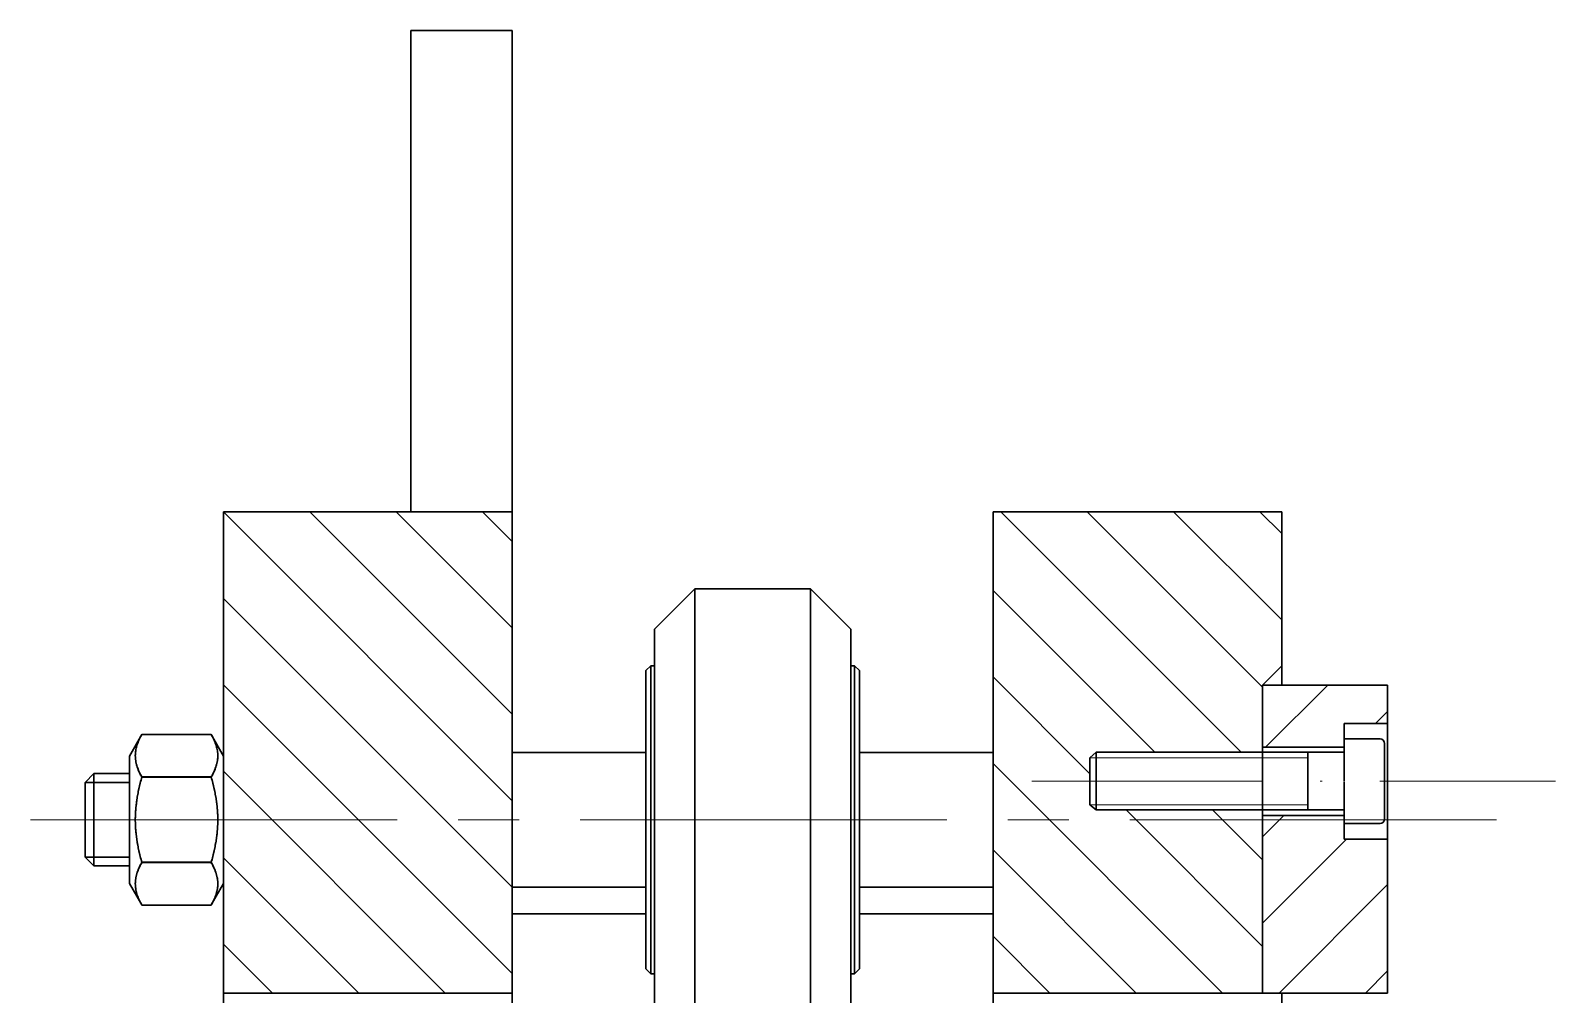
# Model space of a CAD drawing. Header units: millimetres. Extents: x 587 to 10361, y -8386 to 1488.
# Drawn here: x 8321.9 to 8401.3, y -3770.8 to -3720.7 of the extents above; entities that cross this region are included whole.
import ezdxf

# ---------------------------------------------------------------- set-up
doc = ezdxf.new("R2010")
doc.units = ezdxf.units.MM
doc.linetypes.add('ACAD_ISO10W100', pattern=[18, 12, -3, 0, -3])
doc.linetypes.add('CENTER2', pattern=[28.575, 19.05, -3.175, 3.175, -3.175])
for name, color, linetype, lineweight in [('Cienka', 30, 'Continuous', 0), ('Gruba', 7, 'Continuous', 30), ('Kreskowanie', 10, 'Continuous', 0), ('Symetria', 210, 'ACAD_ISO10W100', 0), ('Widoczne (ISO)', 7, 'Continuous', 30)]:
    doc.layers.add(name, color=color, linetype=linetype, lineweight=lineweight)

# ---------------------------------------------------------------- blocks, each defined once
blk = doc.blocks.new('*U247')
at = {"layer": 'Symetria', "color": 0, "linetype": 'CENTER2', "transparency": 16777216}
blk.add_line((-28.512, 0), (50.86, 0), dxfattribs=at)

msp = doc.modelspace()

# ---------------------------------------------------------------- hatches: boundary and pattern name
at = {"layer": 'Kreskowanie'}
h = msp.add_hatch(dxfattribs=at)
h.set_pattern_fill('ANSI31', color=256, angle=90)
h.set_pattern_definition([(135, (0, -2.716), (-2.245064, -2.245064), [])])
h.paths.add_polyline_path([(8386.92, -3753.711), (8386.92, -3745.711), (8371.92, -3745.711), (8371.92, -3770.711), (8385.92, -3770.711), (8385.92, -3769.803), (8385.92, -3769.349), (8385.92, -3761.201), (8385.576, -3761.201), (8377.27, -3761.201), (8376.949, -3760.927), (8376.949, -3758.502), (8377.27, -3758.195), (8385.576, -3758.201), (8385.92, -3758.201), (8385.92, -3754.711)])
h.paths.add_polyline_path([(8346.92, -3745.711), (8331.92, -3745.711), (8331.92, -3770.711), (8346.92, -3770.711)])
h = msp.add_hatch(dxfattribs=at)
h.set_pattern_fill('ANSI31', color=256)
h.set_pattern_definition([(45, (0, -2.716), (-2.245064, 2.245064), [])])
h.paths.add_polyline_path([(8392.42, -3754.711), (8385.92, -3754.711), (8385.92, -3757.94), (8390.17, -3757.94), (8390.17, -3756.711), (8392.42, -3756.711)])
h.paths.add_polyline_path([(8392.42, -3762.711), (8390.17, -3762.711), (8390.17, -3761.481), (8385.92, -3761.481), (8385.92, -3770.711), (8386.92, -3770.711), (8392.42, -3770.711)])

# ---------------------------------------------------------------- linework, layer by layer
at = {"layer": 'Cienka'}
for p, q in [((8376.949, -3758.502), (8388.274, -3758.502)), ((8324.72, -3759.77), (8327.024, -3759.77)), ((8376.949, -3760.927), (8388.274, -3760.927)), ((8327.024, -3763.651), (8324.72, -3763.651))]:
    msp.add_line(p, q, dxfattribs=at)
at = {"layer": 'Gruba'}
for p, q in [((8346.92, -3720.711), (8341.65, -3720.711)), ((8341.65, -3720.711), (8341.65, -3745.711)), ((8346.92, -3745.711), (8346.92, -3720.711)), ((8331.92, -3745.711), (8346.92, -3745.711)), ((8386.92, -3745.711), (8371.92, -3745.711)), ((8385.92, -3754.711), (8386.92, -3753.711)), ((8386.92, -3754.711), (8385.92, -3754.711)), ((8385.92, -3754.711), (8385.92, -3770.711)), ((8385.92, -3754.711), (8392.42, -3754.711)), ((8392.42, -3754.711), (8392.42, -3770.711)), ((8327.024, -3758.399), (8327.667, -3757.284)), ((8327.672, -3757.277), (8331.272, -3757.277)), ((8331.92, -3758.399), (8331.276, -3757.284)), ((8392.42, -3756.711), (8390.17, -3756.711)), ((8390.17, -3756.711), (8390.17, -3759.69)), ((8376.949, -3758.502), (8377.27, -3758.195)), ((8385.576, -3758.201), (8377.27, -3758.195)), ((8377.27, -3758.195), (8377.27, -3761.201)), ((8390.17, -3758.201), (8385.576, -3758.201)), ((8390.17, -3757.94), (8385.92, -3757.94)), ((8388.274, -3758.197), (8388.274, -3761.201)), ((8392.03, -3757.511), (8390.17, -3757.511)), ((8392.27, -3761.671), (8392.27, -3757.751)), ((8327.024, -3758.399), (8327.024, -3765.023)), ((8376.949, -3758.502), (8376.949, -3760.927)), ((8324.72, -3759.77), (8325.179, -3759.311)), ((8324.72, -3759.77), (8325.179, -3759.311)), ((8324.72, -3759.77), (8324.72, -3763.651)), ((8327.024, -3759.77), (8324.72, -3759.77)), ((8327.024, -3759.311), (8325.179, -3759.311)), ((8325.179, -3764.111), (8325.179, -3759.311)), ((8327.672, -3759.505), (8331.272, -3759.505)), ((8390.17, -3762.711), (8390.17, -3759.731)), ((8376.949, -3760.927), (8377.27, -3761.201)), ((8385.576, -3761.201), (8377.27, -3761.201)), ((8390.17, -3761.201), (8385.576, -3761.201)), ((8390.17, -3761.481), (8385.92, -3761.481)), ((8392.03, -3761.911), (8390.17, -3761.911)), ((8392.42, -3762.711), (8390.17, -3762.711)), ((8324.72, -3763.651), (8327.024, -3763.651)), ((8324.72, -3763.651), (8325.179, -3764.111)), ((8324.72, -3763.651), (8325.179, -3764.111)), ((8327.024, -3764.111), (8325.179, -3764.111)), ((8327.672, -3763.939), (8331.272, -3763.939)), ((8327.024, -3765.023), (8327.667, -3766.137)), ((8331.92, -3765.023), (8331.276, -3766.137)), ((8327.672, -3766.145), (8331.272, -3766.145))]:
    msp.add_line(p, q, dxfattribs=at)
for centre, start, end in [((8392.03, -3757.751), 0, 90), ((8392.03, -3761.671), 270, 0)]:
    msp.add_arc(centre, 0.24, start, end, dxfattribs=at)
for points, weights in [([(8327.672, -3757.277), (8327.032, -3758.391), (8327.672, -3759.505)], [1, 1.15470053838, 1]), ([(8327.667, -3757.284), (8327.669, -3757.28), (8327.672, -3757.277)], [1.00091427683, 1.0004584973, 1]), ([(8331.272, -3759.505), (8331.912, -3758.391), (8331.272, -3757.277)], [1, 1.15470053838, 1]), ([(8331.272, -3757.277), (8331.274, -3757.28), (8331.276, -3757.284)], [1, 1.0004584973, 1.00091427683]), ([(8327.672, -3759.505), (8327.032, -3761.722), (8327.672, -3763.939)], [1, 1.15470053838, 1]), ([(8331.272, -3763.939), (8331.912, -3761.722), (8331.272, -3759.505)], [1, 1.15470053838, 1]), ([(8327.672, -3763.939), (8327.032, -3765.042), (8327.672, -3766.145)], [1, 1.15470053838, 1]), ([(8331.272, -3766.145), (8331.912, -3765.042), (8331.272, -3763.939)], [1, 1.15470053838, 1])]:
    msp.add_rational_spline(points, weights, degree=2, dxfattribs=at)
at = {"layer": 'Symetria'}
msp.add_line((8373.925, -3759.711), (8401.153, -3759.711), dxfattribs=at)
at = {"layer": 'Widoczne (ISO)'}
for p, q in [((8331.92, -3745.711), (8331.92, -3770.711)), ((8346.92, -3770.711), (8346.92, -3745.711)), ((8371.92, -3745.711), (8371.92, -3770.711)), ((8386.92, -3754.711), (8386.92, -3745.711)), ((8354.32, -3751.811), (8356.42, -3749.711)), ((8356.42, -3773.711), (8356.42, -3749.711)), ((8356.42, -3749.711), (8362.42, -3749.711)), ((8362.42, -3773.711), (8362.42, -3749.711)), ((8364.52, -3751.811), (8362.42, -3749.711)), ((8354.32, -3771.611), (8354.32, -3751.811)), ((8364.52, -3771.611), (8364.52, -3751.811)), ((8353.87, -3753.961), (8354.12, -3753.711)), ((8353.87, -3769.461), (8353.87, -3753.961)), ((8354.12, -3769.711), (8354.12, -3753.711)), ((8354.12, -3753.711), (8354.32, -3753.711)), ((8364.52, -3753.711), (8364.72, -3753.711)), ((8364.72, -3769.711), (8364.72, -3753.711)), ((8364.97, -3753.961), (8364.72, -3753.711)), ((8364.97, -3769.461), (8364.97, -3753.961)), ((8327.024, -3758.399), (8327.667, -3757.284)), ((8327.672, -3757.277), (8331.272, -3757.277)), ((8331.92, -3758.399), (8331.276, -3757.284)), ((8346.92, -3758.211), (8353.87, -3758.211)), ((8364.97, -3758.211), (8371.92, -3758.211)), ((8327.024, -3765.023), (8327.024, -3758.399)), ((8331.92, -3758.399), (8331.92, -3765.023)), ((8324.72, -3763.651), (8324.72, -3759.77)), ((8325.179, -3759.311), (8327.024, -3759.311)), ((8327.672, -3759.482), (8331.272, -3759.482)), ((8327.024, -3764.111), (8325.179, -3764.111)), ((8327.672, -3763.916), (8331.272, -3763.916)), ((8327.024, -3765.023), (8327.667, -3766.137)), ((8331.92, -3765.023), (8331.276, -3766.137)), ((8331.92, -3765.023), (8331.92, -3765.023)), ((8346.92, -3765.211), (8353.87, -3765.211)), ((8364.97, -3765.211), (8371.92, -3765.211)), ((8327.672, -3766.145), (8331.272, -3766.145)), ((8346.92, -3766.599), (8353.87, -3766.599)), ((8364.97, -3766.599), (8371.92, -3766.599)), ((8353.87, -3769.461), (8354.12, -3769.711)), ((8354.12, -3769.711), (8354.32, -3769.711)), ((8364.52, -3769.711), (8364.72, -3769.711)), ((8364.97, -3769.461), (8364.72, -3769.711)), ((8331.92, -3770.711), (8346.92, -3770.711)), ((8331.92, -3800.711), (8331.92, -3770.711)), ((8346.92, -3770.711), (8346.92, -3775.427)), ((8371.92, -3770.711), (8392.42, -3770.711)), ((8371.92, -3775.427), (8371.92, -3770.711)), ((8386.92, -3770.711), (8386.92, -3800.711))]:
    msp.add_line(p, q, dxfattribs=at)
for points, weights in [([(8327.672, -3759.482), (8327.032, -3758.379), (8327.672, -3757.277)], [1, 1.15470053838, 1]), ([(8331.272, -3757.277), (8331.912, -3758.379), (8331.272, -3759.482)], [1, 1.15470053838, 1]), ([(8327.672, -3763.916), (8327.032, -3761.699), (8327.672, -3759.482)], [1, 1.15470053838, 1]), ([(8331.272, -3759.482), (8331.912, -3761.699), (8331.272, -3763.916)], [1, 1.15470053838, 1]), ([(8327.672, -3766.145), (8327.032, -3765.03), (8327.672, -3763.916)], [1, 1.15470053838, 1]), ([(8331.272, -3763.916), (8331.912, -3765.03), (8331.272, -3766.145)], [1, 1.15470053838, 1]), ([(8327.667, -3766.137), (8327.669, -3766.141), (8327.672, -3766.145)], [1.00091427683, 1.0004584973, 1]), ([(8331.272, -3766.145), (8331.274, -3766.141), (8331.276, -3766.137)], [1, 1.0004584973, 1.00091427683])]:
    msp.add_rational_spline(points, weights, degree=2, dxfattribs=at)

# ---------------------------------------------------------------- block references
at = {"layer": 'Symetria', "linetype": 'CENTER2'}
msp.add_blockref('*U247', (8350.395, -3761.711), dxfattribs=at)

doc.saveas('drawing.dxf')
